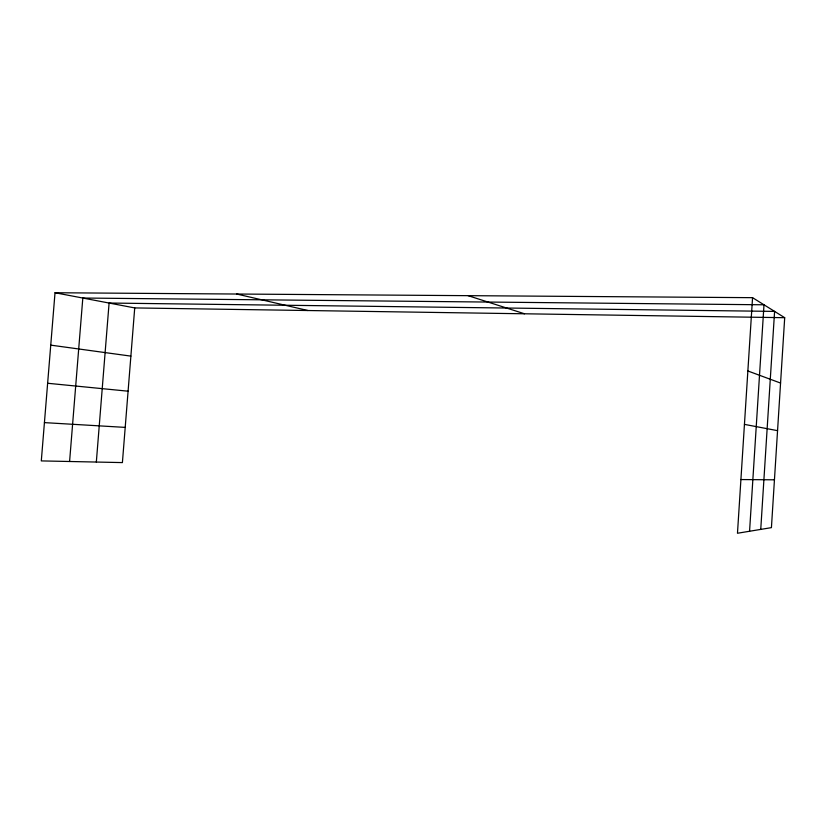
<?xml version="1.0" encoding="UTF-8"?>
<svg xmlns="http://www.w3.org/2000/svg" width="826" height="826" viewBox="0 0 826 826"><rect width="100%" height="100%" fill="white"/><g stroke="black" fill="none" stroke-linecap="round" stroke-linejoin="round"><path stroke-width="1.24" d="M752.558 297.67L737.473 533.255L771.422 527.638L784.7 317.7L752.558 297.67L55.022 292.745L41.3 460.908L122.403 462.591L134.721 307.922L55.022 292.745M749.564 531.263L763.998 304.794L82.817 298.031L69.591 461.497M760.746 529.404L774.592 311.392L109.094 303.039L96.332 462.054M740.912 479.555L774.447 479.813M134.721 307.922L784.7 317.7M44.428 422.623L125.211 427.393M47.64 383.264L128.092 391.194M50.747 345.134L130.88 356.12M744.443 424.378L777.555 430.656M236.711 294.025L307.984 310.524M468.063 295.656L524.52 313.787M747.871 370.977L780.57 383.058"/></g></svg>
